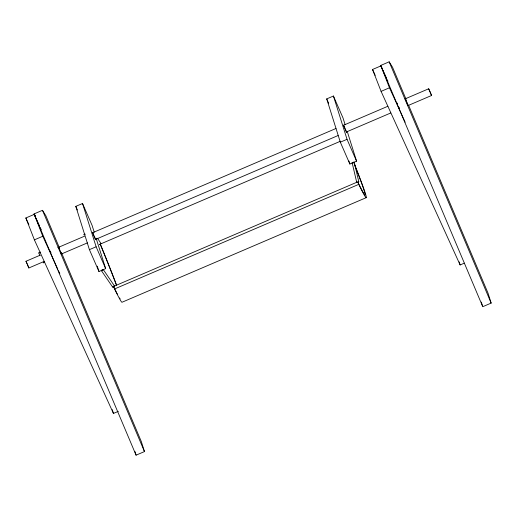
<?xml version="1.0" encoding="UTF-8"?>
<svg xmlns="http://www.w3.org/2000/svg" width="517" height="517" viewBox="0 0 517 517"><rect width="100%" height="100%" fill="white"/><g stroke="black" fill="none" stroke-linecap="round" stroke-linejoin="round"><path stroke-width="0.78" d="M40.029 255.779L38.801 252.962L40.455 252.031M99.71 244.295L99.4 244.67L101.035 243.578L97.5 238.24M40.578 252.419L38.801 252.962M43.538 262.371L43.163 262.875L44.695 262.41M100.524 243.753L101.035 243.578M85.111 234.518L83.767 234.796L84.95 233.994M61.568 252.897L141.322 441.583L144.463 451.58L136.074 455.173L34.09 213.902L42.478 210.309L45.864 215.757L59.371 247.701M406.052 99.212L392.552 67.268L389.165 61.827L380.777 65.42L482.762 306.691L491.15 303.098L488.009 293.094L408.566 105.151M118.335 411.345L113.443 413.438L34.4 239.849L25.85 217.974L34.238 214.381L35.24 216.578M464.324 263.153L460.13 264.95L381.087 91.367L372.537 69.485L380.926 65.892L382.263 68.826M96.123 238.253L105.668 268.627L98.954 271.503L89.409 249.646L75.812 206.367L82.526 203.491L92.071 225.341L94.217 232.178M347.275 131.544L356.581 161.162L349.867 164.031L340.322 142.181L326.725 98.902L333.433 96.026L342.984 117.876L345.13 124.713M34.4 239.849L42.788 236.256L34.238 214.381M381.087 91.367L389.475 87.774L380.926 65.892M44.43 261.305L28.855 267.974L25.979 261.259L40.068 255.23M57.865 247.604L84.562 236.166M92.724 232.676L335.972 128.487M343.385 125.314L387.886 106.256M404.94 98.947L428.671 88.788L430.189 92.071L431.546 95.496L407.816 105.662M59.649 249.427L58.615 247.275L61.497 253.95L87.444 242.88M95.6 239.39L338.105 135.519M346.261 132.029L390.762 112.971M116.629 285.714A124.183 3.348 66.8 0 0 105.067 256.083L100.22 244.127L340.451 141.231M89.409 249.646L96.123 246.777L82.526 203.491M340.322 142.181L347.03 139.306L333.433 96.026M366.249 197.649L122.044 302.245A127.156 3.432 66.8 0 1 114.548 288.958L113.52 286.47L356.711 182.307M114.548 288.958L358.753 184.369A127.156 3.432 66.8 0 0 354.436 164.128M358.572 181.473L358.708 181.532A1.112 0.381 -13.1 0 1 358.333 182.062L357.829 182.236A1.06 0.362 -13.1 0 1 356.866 182.281L356.736 182.217A1.112 0.381 -13.1 0 1 356.904 181.803M431.546 95.496L428.671 88.788M25.979 261.259L27.117 263.683M103.219 269.486L114.425 285.888M101.403 270.643L112.616 287.045M34.09 213.902L35.363 215.944M405.477 99.064C405.102 98.993 409.574 108.816 407.435 103.51M113.52 286.47L116.474 292.383M100.22 244.127L100.951 245.678A127.156 3.432 66.8 0 1 110.237 268.724M399.208 107.904L399.479 108.492M405.703 99.529L407.086 102.67M399.105 107.678L399.395 108.311M382.929 70.293L386.6 78.351M387.265 79.818L387.937 81.285M389.475 87.774L405.154 122.193M372.537 69.485L375.206 75.353M35.906 218.045L39.583 226.11M40.248 227.577L41.25 229.774M42.788 236.256L57.801 269.221M58.466 270.682L59.798 273.616M25.85 217.974L28.855 224.572M93.81 235.151C89.002 224.552 99.109 248.05 94.184 236.023M347.03 139.306L356.581 161.162M326.725 98.902L328.631 103.271M96.123 246.777L105.668 268.627M75.812 206.367L77.401 210.012M345.097 128.552C339.798 116.706 349.815 140.217 345.466 129.424M27.491 264.549L28.855 267.974M389.165 61.827L491.15 303.098M42.478 210.309L144.463 451.58M60.399 251.159L61.497 253.95M358.753 184.369L357.719 181.874L360.672 187.787A124.183 3.348 66.8 0 0 354.442 164.471M50.672 252.076L50.976 252.819M397.127 102.993L397.36 103.587M50.285 251.062L50.44 251.475M481.308 302.07L482.516 305.915M459.161 261.873L460.13 264.95M348.917 160.994L349.867 164.031M97.286 266.184L98.954 271.503M134.866 451.328L136.074 455.173M112.234 409.593L113.443 413.438M354.274 162.338L358.766 181.616M352.174 162.855L356.672 182.133M352.122 162.758A1.112 0.381 -13.1 0 0 352.174 162.945L352.368 163.004A1.06 0.362 -13.1 0 0 353.331 162.958L353.841 162.784A1.112 0.381 -13.1 0 0 354.21 162.254L354.08 162.189A1.06 0.362 -13.1 0 0 353.092 162.267M114.063 285.811A1.112 0.375 -34.3 0 1 114.431 285.998L114.373 286.14A1.06 0.355 -34.3 0 1 113.656 286.819L113.184 287.058A1.112 0.375 -34.3 0 1 112.609 286.935L112.667 286.793A1.06 0.355 -34.3 0 1 112.816 286.631M102.644 269.473A1.112 0.375 -34.3 0 1 103.226 269.596L103.167 269.738A1.06 0.355 -34.3 0 1 102.45 270.41L101.978 270.656A1.112 0.375 -34.3 0 1 101.403 270.533L101.455 270.391A1.06 0.355 -34.3 0 1 101.739 270.048M110.548 269.512A127.156 3.432 66.8 0 1 116.59 285.151M120.164 298.923A124.183 3.348 66.8 0 1 119.517 297.947M117.669 294.671A124.183 3.348 66.8 0 1 116.894 293.191"/></g></svg>
